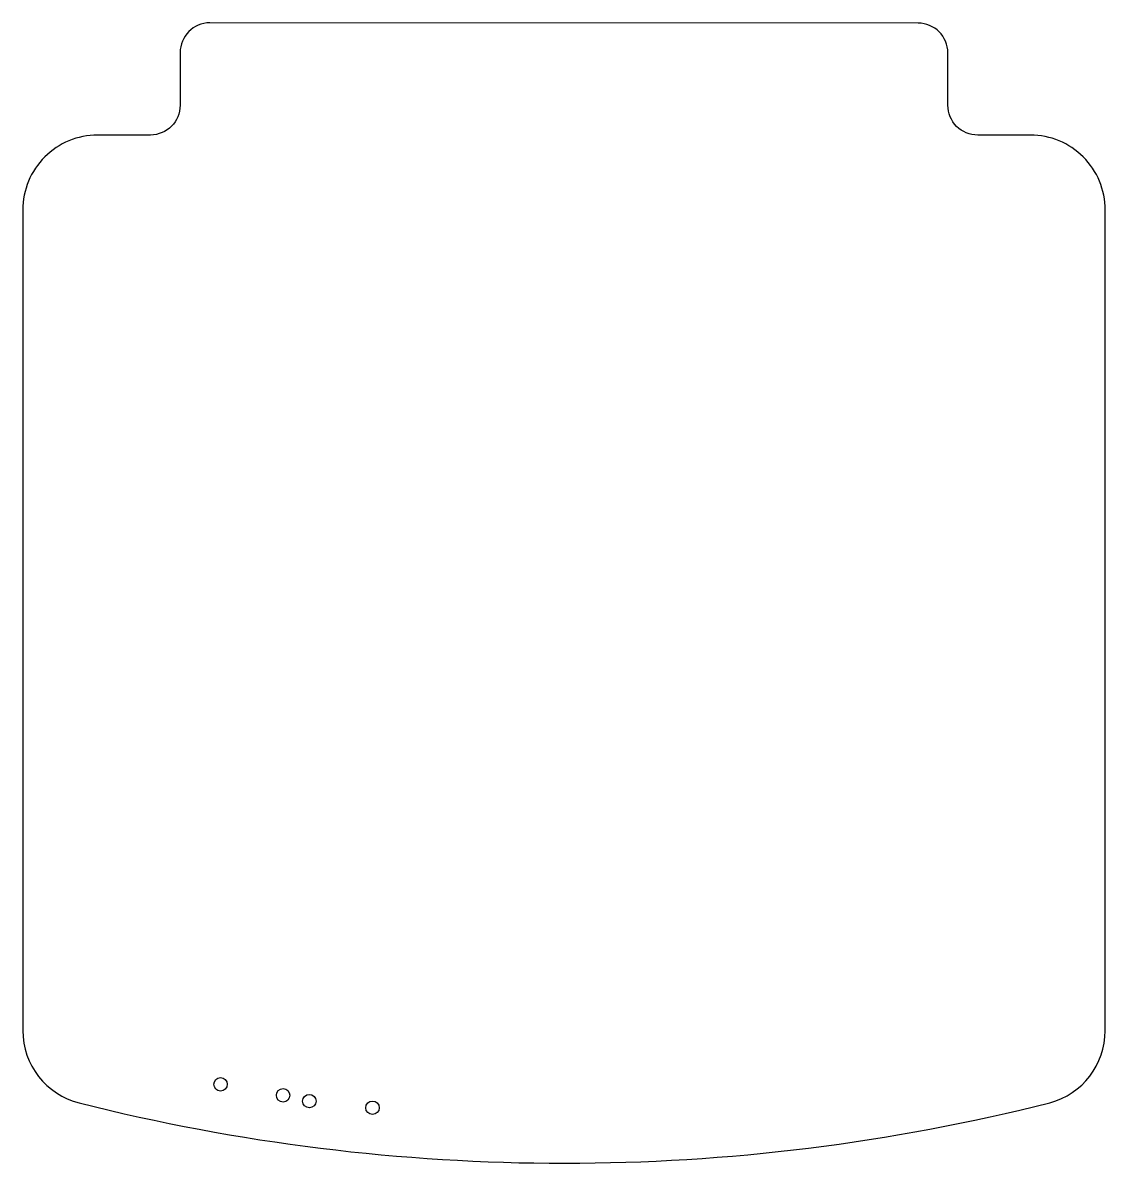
# Model space of a CAD drawing. Header units: millimetres. Extents: x 15 to 87.5, y 1.1 to 77.5.
import ezdxf

# ---------------------------------------------------------------- set-up
doc = ezdxf.new("R2010")
doc.units = ezdxf.units.MM
doc.layers.get('0').update_dxf_attribs({"linetype": 'CONTINUOUS'})

msp = doc.modelspace()

# ---------------------------------------------------------------- linework, layer by layer
msp.add_lwpolyline([(15, 10.01, 0.343518), (18.776, 5.162, 0.124321), (83.797, 5.171, 0.339454), (87.5, 10.003), (87.5, 65, 0.414214), (82.5, 70), (78.964, 70, -0.414214), (76.964, 72), (76.964, 75.504, 0.414185), (74.964, 77.504), (27.523, 77.523, 0.412338), (25.536, 75.523), (25.536, 72.004, -0.412084), (23.551, 70.004), (23.546, 70), (20, 70, 0.414214), (15, 65)], format="xyb", close=True)
for centre in [(28.247, 6.409), (28.247, 6.409), (32.432, 5.671), (32.432, 5.671), (34.195, 5.285), (34.195, 5.285), (38.422, 4.841), (38.422, 4.841)]:
    msp.add_circle(centre, 0.45)

doc.saveas('drawing.dxf')
